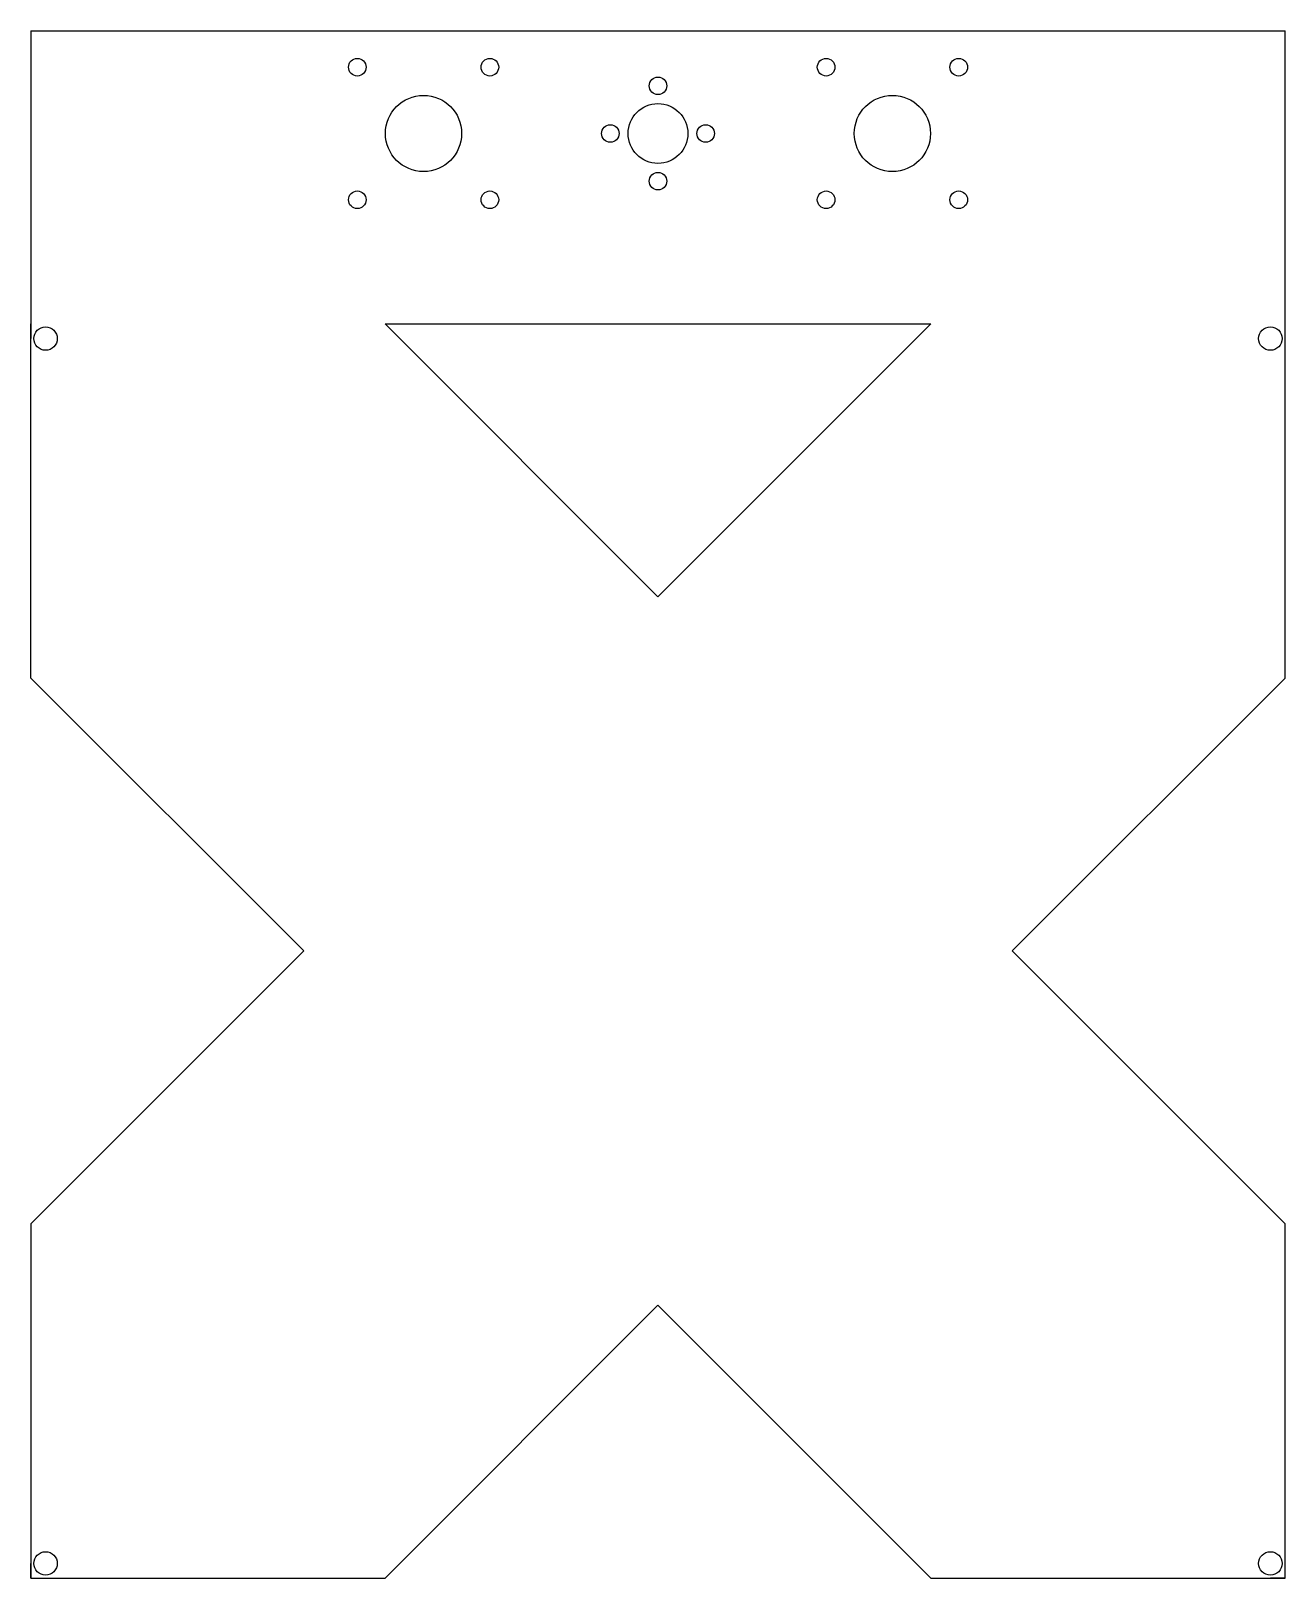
# Model space of a CAD drawing. Header units: millimetres. Extents: x 8 to 222, y 31 to 295.
import ezdxf

# ---------------------------------------------------------------- set-up
doc = ezdxf.new("R2010")
doc.units = ezdxf.units.MM
doc.linetypes.add('CENTERX2', pattern=[20.32, 12.7, -2.54, 2.54, -2.54])

msp = doc.modelspace()

# ---------------------------------------------------------------- linework, layer by layer
at = {"color": 7, "linetype": 'Continuous'}
for p, q in [((8.34, 295.32), (222.34, 295.32)), ((8.34, 295.32), (8.34, 245.32)), ((222.34, 226.55), (222.34, 295.32)), ((8.34, 184.9), (8.34, 245.32)), ((115.34, 198.74), (68.77, 245.32)), ((68.77, 245.32), (161.92, 245.32)), ((161.92, 245.32), (115.34, 198.74)), ((222.34, 184.9), (222.34, 226.55)), ((8.34, 184.9), (54.92, 138.32)), ((222.34, 184.9), (175.77, 138.32)), ((8.34, 91.74), (54.92, 138.32)), ((222.34, 91.74), (175.77, 138.32)), ((8.34, 91.74), (8.34, 31.32)), ((222.34, 31.32), (222.34, 91.74)), ((68.77, 31.32), (115.34, 77.9)), ((115.34, 77.9), (161.92, 31.32)), ((8.34, 31.32), (68.77, 31.32)), ((161.92, 31.32), (222.34, 31.32))]:
    msp.add_line(p, q, dxfattribs=at)
at = {"color": 7, "linetype": 'CENTERX2'}
for p, q in [((8.34, 245.32), (8.34, 242.82)), ((222.34, 226.55), (222.34, 237.82)), ((8.34, 31.32), (8.34, 33.82)), ((222.34, 31.32), (222.34, 33.82)), ((8.34, 31.32), (10.84, 31.32)), ((222.34, 31.32), (219.84, 31.32))]:
    msp.add_line(p, q, dxfattribs=at)
at = {"color": 7, "linetype": 'Continuous'}
for centre, radius in [((64.03, 289.13), 1.5), ((86.66, 289.13), 1.5), ((144.03, 289.13), 1.5), ((166.66, 289.13), 1.5), ((115.34, 285.95), 1.5), ((75.34, 277.82), 6.5), ((115.34, 277.82), 5.1), ((155.34, 277.82), 6.5), ((107.21, 277.82), 1.5), ((123.48, 277.82), 1.5), ((115.34, 269.69), 1.5), ((64.03, 266.51), 1.5), ((86.66, 266.51), 1.5), ((144.03, 266.51), 1.5), ((166.66, 266.51), 1.5), ((10.84, 242.82), 2), ((219.84, 242.82), 2), ((10.84, 33.82), 2), ((219.84, 33.82), 2)]:
    msp.add_circle(centre, radius, dxfattribs=at)

doc.saveas('drawing.dxf')
